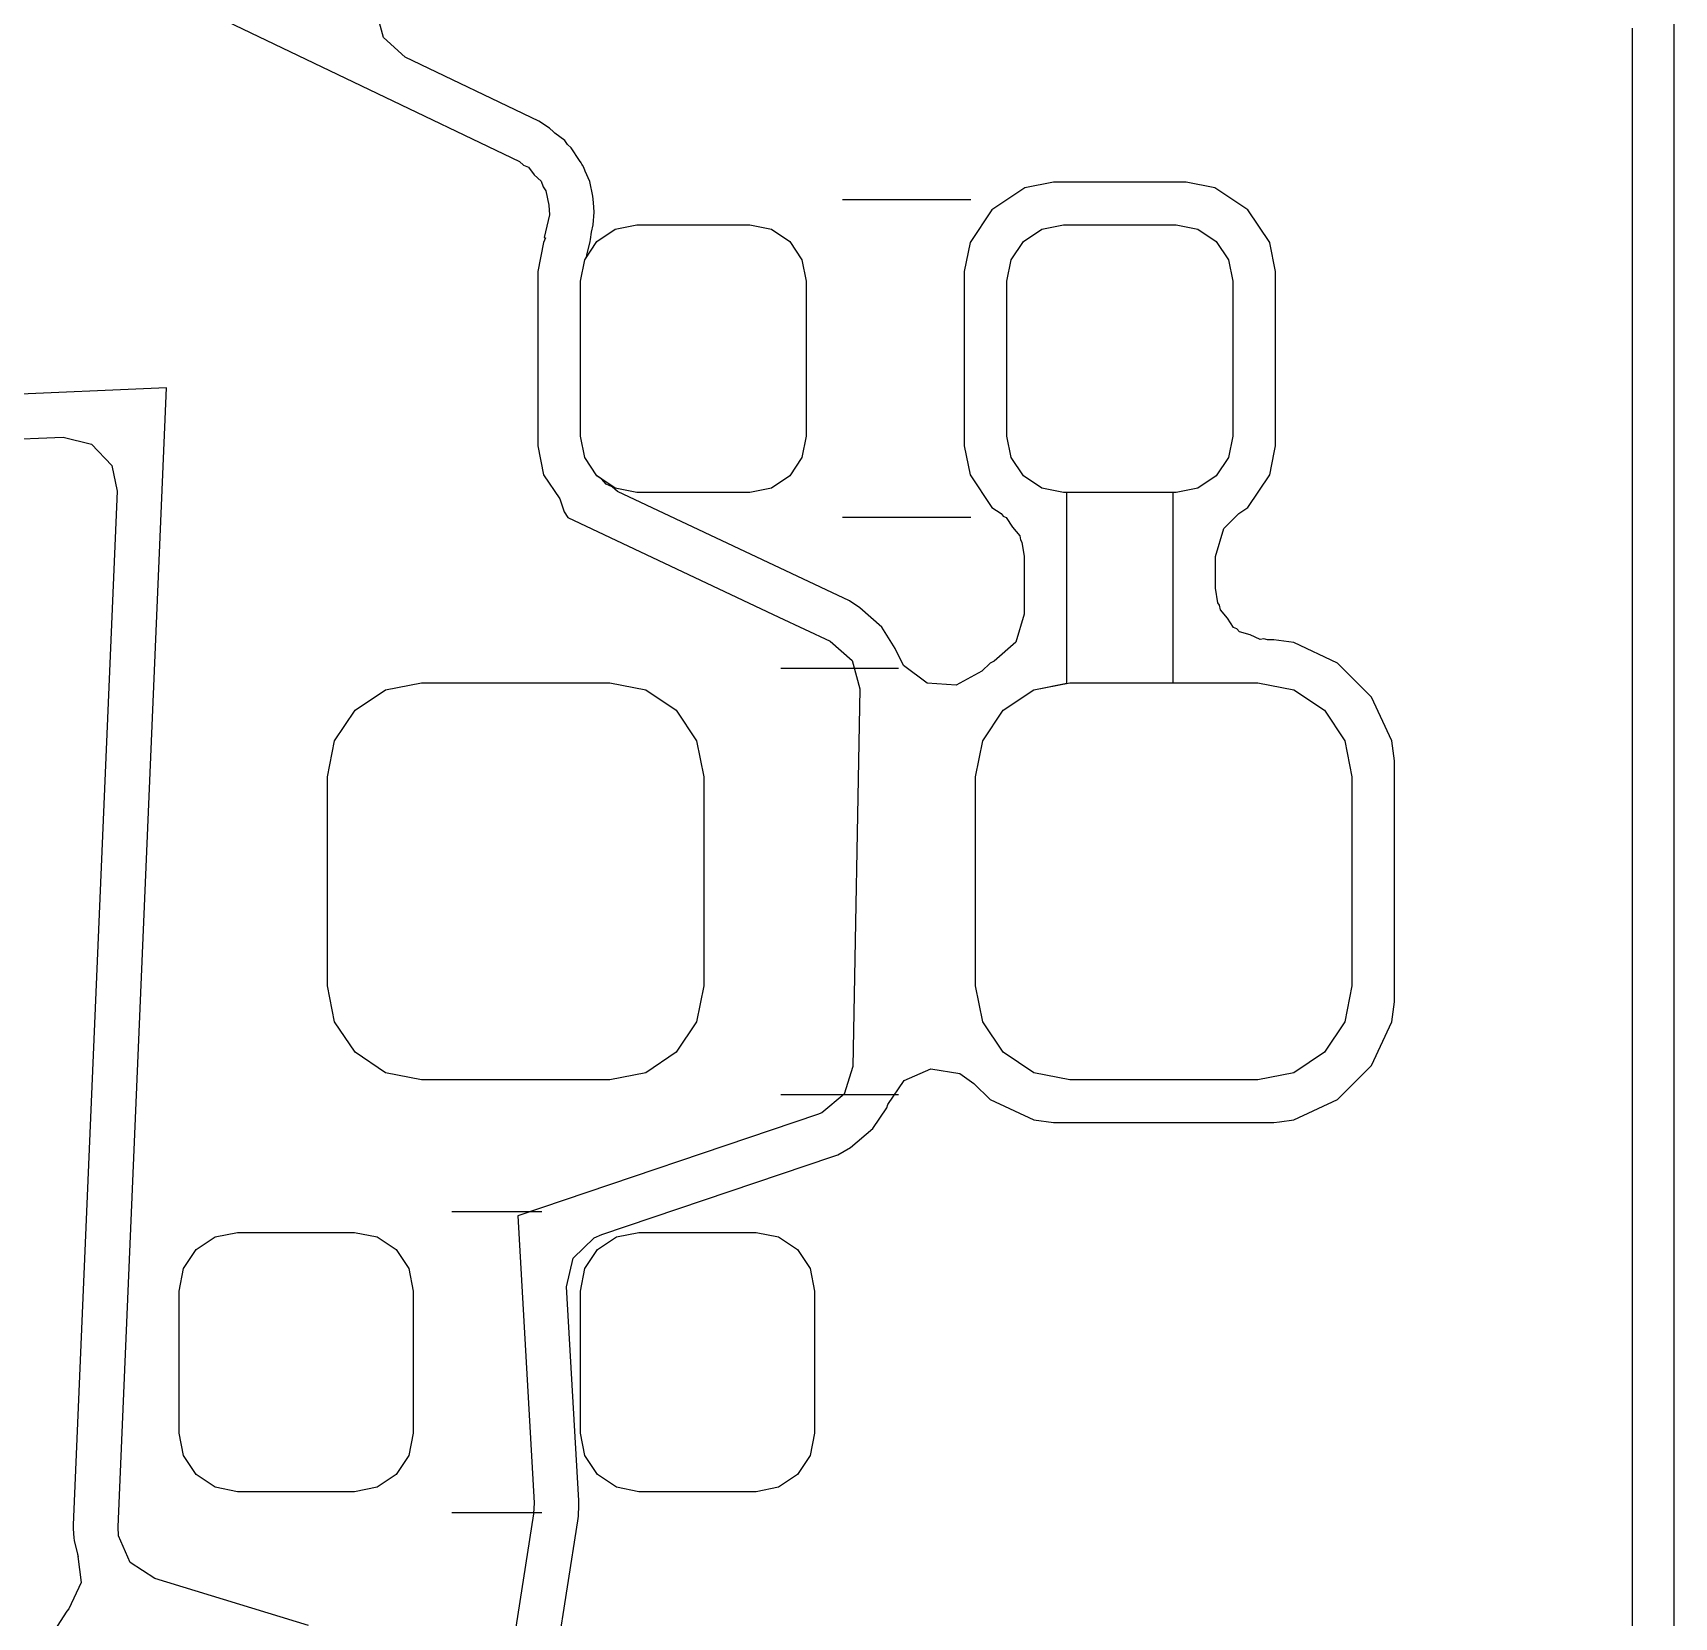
# Model space of a CAD drawing. Extents: x -28 to 34.6, y -6.7 to 48.3.
# Drawn here: x -3.925 to 0, y 7.581 to 11.371 of the extents above; entities that cross this region are included whole.
import ezdxf

# ---------------------------------------------------------------- set-up
doc = ezdxf.new("R2010")
doc.units = 0
doc.layers.add('BLACK', color=7, linetype='CONTINUOUS')

msp = doc.modelspace()

# ---------------------------------------------------------------- linework, layer by layer
at = {"layer": 'BLACK', "linetype": 'CONTINUOUS'}
for p, q in [((0, 0), (0, 15.4)), ((-3.086905, 11.359361), (-3.105374, 11.426745)), ((-3.48056, 11.407249), (-2.761454, 11.062996)), ((-3.034937, 11.312659), (-3.086905, 11.359361)), ((-0.1005, 11.382341), (-0.1005, 4.870903)), ((-2.715216, 11.159601), (-3.034937, 11.312659)), ((-2.715214, 11.1596), (-2.715216, 11.159601)), ((-2.715211, 11.159598), (-2.715214, 11.1596)), ((-2.715209, 11.159597), (-2.715211, 11.159598)), ((-2.689863, 11.142652), (-2.715209, 11.159597)), ((-2.680194, 11.133962), (-2.689863, 11.142652)), ((-2.676987, 11.131079), (-2.680195, 11.133962)), ((-2.680195, 11.133962), (-2.680194, 11.133962)), ((-2.653246, 11.112915), (-2.676987, 11.131079)), ((-2.646456, 11.103643), (-2.653246, 11.112915)), ((-2.6379, 11.095954), (-2.646456, 11.103643)), ((-2.618283, 11.065538), (-2.6379, 11.095954)), ((-2.761454, 11.062996), (-2.751785, 11.054306)), ((-2.751785, 11.054306), (-2.739652, 11.049635)), ((-2.739652, 11.049635), (-2.726299, 11.031402)), ((-2.726299, 11.031402), (-2.709489, 11.016295)), ((-2.614129, 11.059502), (-2.618283, 11.065538)), ((-2.611963, 11.056544), (-2.614129, 11.059502)), ((-2.61082, 11.053969), (-2.611963, 11.056544)), ((-2.607396, 11.048661), (-2.61082, 11.053969)), ((-2.604736, 11.040269), (-2.607396, 11.048661)), ((-2.593484, 11.014932), (-2.604736, 11.040269)), ((-2.709489, 11.016295), (-2.705103, 11.00246)), ((-2.705103, 11.00246), (-2.69837, 10.993266)), ((-2.69837, 10.993266), (-2.69123, 10.958701)), ((-2.586344, 10.980367), (-2.593484, 11.014932)), ((-1.553179, 10.999846), (-1.631608, 10.947442)), ((-1.484022, 11.013602), (-1.553179, 10.999846)), ((-1.48402, 11.013602), (-1.484022, 11.013602)), ((-1.167316, 11.013602), (-1.48402, 11.013602)), ((-1.167314, 11.013602), (-1.167316, 11.013602)), ((-1.098158, 10.999846), (-1.167314, 11.013602)), ((-1.098157, 10.999846), (-1.098158, 10.999846)), ((-1.098156, 10.999845), (-1.098157, 10.999846)), ((-1.019728, 10.947442), (-1.098156, 10.999845)), ((-2.69123, 10.958701), (-2.68983, 10.935745)), ((-2.584329, 10.965221), (-2.586344, 10.980367)), ((-2.582929, 10.942265), (-2.584329, 10.965221)), ((-1.682027, 10.971502), (-1.989309, 10.971502)), ((-2.68983, 10.935745), (-2.70223, 10.881494)), ((-2.585423, 10.911881), (-2.582929, 10.942265)), ((-1.631608, 10.947442), (-1.684012, 10.869013)), ((-0.967325, 10.869014), (-1.019728, 10.947442)), ((-2.699338, 10.880296), (-2.704012, 10.869013)), ((-2.70223, 10.881494), (-2.699338, 10.880296)), ((-2.592569, 10.871894), (-2.591449, 10.876557)), ((-2.591449, 10.876557), (-2.58945, 10.894266)), ((-2.58945, 10.894266), (-2.585423, 10.911881)), ((-2.576127, 10.871961), (-2.53233, 10.901226)), ((-2.576127, 10.871961), (-2.53233, 10.901226)), ((-2.53233, 10.901226), (-2.480668, 10.911502)), ((-2.53233, 10.901226), (-2.480668, 10.911502)), ((-2.480668, 10.911502), (-2.210668, 10.911502)), ((-2.480668, 10.911502), (-2.210668, 10.911502)), ((-2.210668, 10.911502), (-2.159006, 10.901226)), ((-2.210668, 10.911502), (-2.159006, 10.901226)), ((-2.159006, 10.901226), (-2.115209, 10.871961)), ((-2.159006, 10.901226), (-2.115209, 10.871961)), ((-1.556127, 10.871961), (-1.51233, 10.901226)), ((-1.556127, 10.871961), (-1.51233, 10.901226)), ((-1.556127, 10.871961), (-1.51233, 10.901226)), ((-1.51233, 10.901226), (-1.460668, 10.911502)), ((-1.51233, 10.901226), (-1.460668, 10.911502)), ((-1.51233, 10.901226), (-1.460668, 10.911502)), ((-1.460668, 10.911502), (-1.190668, 10.911502)), ((-1.460668, 10.911502), (-1.190668, 10.911502)), ((-1.460668, 10.911502), (-1.190668, 10.911502)), ((-1.190668, 10.911502), (-1.139006, 10.901226)), ((-1.190668, 10.911502), (-1.139006, 10.901226)), ((-1.190668, 10.911502), (-1.139006, 10.901226)), ((-1.139006, 10.901226), (-1.095209, 10.871961)), ((-1.139006, 10.901226), (-1.095209, 10.871961)), ((-1.139006, 10.901226), (-1.095209, 10.871961)), ((-2.704012, 10.869013), (-2.717768, 10.799857)), ((-2.605392, 10.828164), (-2.576127, 10.871961)), ((-2.605392, 10.828164), (-2.576127, 10.871961)), ((-2.605392, 10.828164), (-2.601497, 10.833995)), ((-2.601533, 10.834558), (-2.600394, 10.839303)), ((-2.601359, 10.834517), (-2.601533, 10.834558)), ((-2.601497, 10.833995), (-2.601359, 10.834517)), ((-2.600394, 10.839303), (-2.600392, 10.839307)), ((-2.600392, 10.839307), (-2.592568, 10.87189)), ((-2.592568, 10.87189), (-2.592569, 10.871894)), ((-2.115209, 10.871961), (-2.085944, 10.828164)), ((-2.115209, 10.871961), (-2.085944, 10.828164)), ((-1.684012, 10.869013), (-1.697768, 10.799857)), ((-1.585392, 10.828164), (-1.556127, 10.871961)), ((-1.585392, 10.828164), (-1.556127, 10.871961)), ((-1.585392, 10.828164), (-1.556127, 10.871961)), ((-1.095209, 10.871961), (-1.065944, 10.828164)), ((-1.095209, 10.871961), (-1.065944, 10.828164)), ((-1.095209, 10.871961), (-1.065944, 10.828164)), ((-0.967243, 10.868603), (-0.967325, 10.869014)), ((-0.953568, 10.799857), (-0.967243, 10.868603)), ((-2.717768, 10.799857), (-2.717768, 10.799854)), ((-2.717768, 10.799854), (-2.717768, 10.38315)), ((-2.615668, 10.776502), (-2.605392, 10.828164)), ((-2.615668, 10.776502), (-2.605392, 10.828164)), ((-2.615668, 10.776502), (-2.605392, 10.828164)), ((-2.085944, 10.828164), (-2.075668, 10.776502)), ((-2.085944, 10.828164), (-2.075668, 10.776502)), ((-1.697768, 10.799857), (-1.697768, 10.799854)), ((-1.697768, 10.799854), (-1.697768, 10.38315)), ((-1.595668, 10.776502), (-1.585392, 10.828164)), ((-1.595668, 10.776502), (-1.585392, 10.828164)), ((-1.595668, 10.776502), (-1.585392, 10.828164)), ((-1.065944, 10.828164), (-1.055668, 10.776502)), ((-1.065944, 10.828164), (-1.055668, 10.776502)), ((-1.065944, 10.828164), (-1.055668, 10.776502)), ((-0.953568, 10.383148), (-0.953568, 10.799857)), ((-2.615668, 10.406502), (-2.615668, 10.776502)), ((-2.615668, 10.406502), (-2.615668, 10.776502)), ((-2.615668, 10.406502), (-2.615668, 10.776502)), ((-2.075668, 10.776502), (-2.075668, 10.406502)), ((-2.075668, 10.776502), (-2.075668, 10.406502)), ((-1.595668, 10.406502), (-1.595668, 10.776502)), ((-1.595668, 10.406502), (-1.595668, 10.776502)), ((-1.595668, 10.406502), (-1.595668, 10.776502)), ((-1.055668, 10.776502), (-1.055668, 10.406502)), ((-1.055668, 10.776502), (-1.055668, 10.406502)), ((-1.055668, 10.776502), (-1.055668, 10.406502)), ((-3.605669, 10.521502), (-4.431976, 10.486711)), ((-3.721586, 7.797437), (-3.605668, 10.521502)), ((-3.605668, 10.521502), (-3.605669, 10.521502)), ((-4.169199, 10.390581), (-3.852469, 10.403917)), ((-3.852469, 10.403917), (-3.784661, 10.38707)), ((-2.605392, 10.35484), (-2.615668, 10.406502)), ((-2.605392, 10.35484), (-2.615668, 10.406502)), ((-2.605392, 10.35484), (-2.615668, 10.406502)), ((-2.075668, 10.406502), (-2.085944, 10.35484)), ((-2.075668, 10.406502), (-2.085944, 10.35484)), ((-1.585392, 10.35484), (-1.595668, 10.406502)), ((-1.585392, 10.35484), (-1.595668, 10.406502)), ((-1.585392, 10.35484), (-1.595668, 10.406502)), ((-1.055668, 10.406502), (-1.065944, 10.35484)), ((-1.055668, 10.406502), (-1.065944, 10.35484)), ((-1.055668, 10.406502), (-1.065944, 10.35484)), ((-3.784661, 10.38707), (-3.736726, 10.336238)), ((-2.717768, 10.383148), (-2.717769, 10.383148)), ((-2.717769, 10.383148), (-2.704012, 10.313992)), ((-2.717768, 10.38315), (-2.717768, 10.383148)), ((-1.697768, 10.383148), (-1.697769, 10.383148)), ((-1.697769, 10.383148), (-1.684012, 10.313992)), ((-1.697768, 10.38315), (-1.697768, 10.383148)), ((-0.967325, 10.31399), (-0.956778, 10.367012)), ((-0.956778, 10.367012), (-0.953568, 10.383148)), ((-3.736726, 10.336238), (-3.723365, 10.274755)), ((-2.576127, 10.311043), (-2.605392, 10.35484)), ((-2.576127, 10.311043), (-2.605392, 10.35484)), ((-2.576127, 10.311043), (-2.605392, 10.35484)), ((-2.085944, 10.35484), (-2.115209, 10.311043)), ((-2.085944, 10.35484), (-2.115209, 10.311043)), ((-1.556127, 10.311043), (-1.585392, 10.35484)), ((-1.556127, 10.311043), (-1.585392, 10.35484)), ((-1.556127, 10.311043), (-1.585392, 10.35484)), ((-1.065944, 10.35484), (-1.095209, 10.311043)), ((-1.065944, 10.35484), (-1.095209, 10.311043)), ((-1.065944, 10.35484), (-1.095209, 10.311043)), ((-2.704012, 10.313992), (-2.665312, 10.256072)), ((-2.56527, 10.303789), (-2.576127, 10.311043)), ((-2.53233, 10.281778), (-2.576127, 10.311043)), ((-2.53233, 10.281778), (-2.576127, 10.311043)), ((-2.553849, 10.291075), (-2.56527, 10.303789)), ((-2.539921, 10.285013), (-2.553849, 10.291075)), ((-2.527212, 10.274065), (-2.539921, 10.285013)), ((-2.115209, 10.311043), (-2.159006, 10.281778)), ((-2.115209, 10.311043), (-2.159006, 10.281778)), ((-1.684012, 10.313992), (-1.684012, 10.313991)), ((-1.684012, 10.313991), (-1.684011, 10.31399)), ((-1.684011, 10.31399), (-1.631608, 10.235562)), ((-1.51233, 10.281778), (-1.556127, 10.311043)), ((-1.51233, 10.281778), (-1.556127, 10.311043)), ((-1.51233, 10.281778), (-1.556127, 10.311043)), ((-1.095209, 10.311043), (-1.139006, 10.281778)), ((-1.095209, 10.311043), (-1.139006, 10.281778)), ((-1.095209, 10.311043), (-1.139006, 10.281778)), ((-1.019728, 10.235562), (-0.967325, 10.31399)), ((-3.723365, 10.274755), (-3.828589, 7.80199)), ((-2.665312, 10.256072), (-2.654869, 10.225079)), ((-2.480668, 10.271502), (-2.53233, 10.281778)), ((-2.480668, 10.271502), (-2.53233, 10.281778)), ((-1.972596, 10.012602), (-2.527212, 10.274065)), ((-2.210668, 10.271502), (-2.480668, 10.271502)), ((-2.210668, 10.271502), (-2.480668, 10.271502)), ((-2.159006, 10.281778), (-2.210668, 10.271502)), ((-2.159006, 10.281778), (-2.210668, 10.271502)), ((-1.460668, 10.271502), (-1.51233, 10.281778)), ((-1.460668, 10.271502), (-1.51233, 10.281778)), ((-1.460668, 10.271502), (-1.51233, 10.281778)), ((-1.452668, 10.271502), (-1.460668, 10.271502)), ((-1.190668, 10.271502), (-1.460668, 10.271502)), ((-1.190668, 10.271502), (-1.460668, 10.271502)), ((-1.452668, 9.81511), (-1.452668, 10.271502)), ((-1.190668, 10.271502), (-1.198668, 10.271502)), ((-1.198668, 10.271502), (-1.198668, 9.816502)), ((-1.139006, 10.281778), (-1.190668, 10.271502)), ((-1.139006, 10.281778), (-1.190668, 10.271502)), ((-1.139006, 10.281778), (-1.190668, 10.271502)), ((-2.654869, 10.225079), (-2.645669, 10.211503)), ((-2.645669, 10.211503), (-2.645668, 10.211502)), ((-2.645668, 10.211502), (-2.141023, 9.973598)), ((-1.682027, 10.211502), (-1.989309, 10.211502)), ((-1.631608, 10.235562), (-1.609879, 10.221044)), ((-1.609879, 10.221044), (-1.604789, 10.214953)), ((-1.604789, 10.214953), (-1.597565, 10.211654)), ((-1.597565, 10.211654), (-1.582703, 10.188529)), ((-1.076883, 10.18498), (-1.041458, 10.221044)), ((-1.041458, 10.221044), (-1.019728, 10.235562)), ((-1.582703, 10.188529), (-1.565073, 10.167434)), ((-1.565073, 10.167434), (-1.563121, 10.158058)), ((-1.096568, 10.117941), (-1.076883, 10.18498)), ((-1.563121, 10.158058), (-1.559791, 10.152876)), ((-1.559791, 10.152876), (-1.554768, 10.117941)), ((-1.554768, 10.117941), (-1.554768, 9.98054)), ((-1.096568, 10.042602), (-1.096568, 10.117941)), ((-1.947169, 9.99582), (-1.972596, 10.012602)), ((-1.091545, 10.007667), (-1.096568, 10.042602)), ((-2.141023, 9.973598), (-2.018271, 9.915729)), ((-1.947164, 9.995817), (-1.947169, 9.99582)), ((-1.947159, 9.995813), (-1.947164, 9.995817)), ((-1.947157, 9.995811), (-1.947159, 9.995813)), ((-1.94715, 9.995806), (-1.947157, 9.995811)), ((-1.894917, 9.949424), (-1.94715, 9.995806)), ((-1.554768, 9.98054), (-1.574453, 9.913501)), ((-1.08765, 10.001606), (-1.091545, 10.007667)), ((-1.085362, 9.991091), (-1.08765, 10.001606)), ((-1.068061, 9.971124), (-1.085362, 9.991091)), ((-1.053771, 9.948889), (-1.068061, 9.971124)), ((-1.894914, 9.949421), (-1.894917, 9.949424)), ((-1.862906, 9.898262), (-1.894914, 9.949421)), ((-1.045535, 9.945128), (-1.053771, 9.948889)), ((-1.039607, 9.938287), (-1.045535, 9.945128)), ((-1.014256, 9.930843), (-1.039607, 9.938287)), ((-2.018271, 9.915729), (-1.966026, 9.869337)), ((-1.862877, 9.898157), (-1.862906, 9.898262)), ((-1.862712, 9.897822), (-1.862877, 9.898157)), ((-1.859321, 9.890152), (-1.862712, 9.897822)), ((-1.574453, 9.913501), (-1.626359, 9.86816)), ((-0.990215, 9.919864), (-1.014256, 9.930843)), ((-0.981254, 9.921153), (-0.990215, 9.919864)), ((-0.972568, 9.918602), (-0.981254, 9.921153)), ((-0.957348, 9.918602), (-0.972568, 9.918602)), ((-0.957341, 9.918602), (-0.957348, 9.918602)), ((-0.957335, 9.918602), (-0.957341, 9.918602)), ((-0.957332, 9.918601), (-0.957335, 9.918602)), ((-0.909704, 9.912331), (-0.957332, 9.918601)), ((-0.909702, 9.91233), (-0.909704, 9.912331)), ((-0.805157, 9.86358), (-0.909702, 9.91233)), ((-1.966026, 9.869337), (-1.947156, 9.802064)), ((-1.859001, 9.890294), (-1.859321, 9.890152)), ((-1.842751, 9.85733), (-1.859001, 9.890294)), ((-1.786819, 9.815458), (-1.842751, 9.85733)), ((-1.636177, 9.863582), (-1.655803, 9.843956)), ((-1.626359, 9.86816), (-1.636177, 9.863582)), ((-0.72359, 9.782013), (-0.805157, 9.86358)), ((-3.081772, 9.799375), (-2.995668, 9.816502)), ((-3.081772, 9.799375), (-2.995668, 9.816502)), ((-2.995668, 9.816502), (-2.545668, 9.816502)), ((-2.995668, 9.816502), (-2.545668, 9.816502)), ((-2.545668, 9.816502), (-2.459564, 9.799375)), ((-2.545668, 9.816502), (-2.459564, 9.799375)), ((-2.136248, 9.851502), (-1.855088, 9.851502)), ((-1.717127, 9.810472), (-1.786819, 9.815458)), ((-1.655803, 9.843956), (-1.717127, 9.810472)), ((-1.531772, 9.799375), (-1.445668, 9.816502)), ((-1.531772, 9.799375), (-1.445668, 9.816502)), ((-1.531772, 9.799375), (-1.452668, 9.81511)), ((-1.445668, 9.816502), (-0.995668, 9.816502)), ((-1.445668, 9.816502), (-0.995668, 9.816502)), ((-1.198668, 9.816502), (-0.995668, 9.816502)), ((-0.995668, 9.816502), (-0.909564, 9.799375)), ((-0.995668, 9.816502), (-0.909564, 9.799375)), ((-0.995668, 9.816502), (-0.909564, 9.799375)), ((-3.154767, 9.750601), (-3.081772, 9.799375)), ((-3.154767, 9.750601), (-3.081772, 9.799375)), ((-2.459564, 9.799375), (-2.386569, 9.750601)), ((-2.459564, 9.799375), (-2.386569, 9.750601)), ((-1.947169, 9.801251), (-1.964037, 8.898765)), ((-1.947156, 9.802064), (-1.947169, 9.801251)), ((-1.604767, 9.750601), (-1.531772, 9.799375)), ((-1.604767, 9.750601), (-1.531772, 9.799375)), ((-1.604767, 9.750601), (-1.531772, 9.799375)), ((-0.909564, 9.799375), (-0.836569, 9.750601)), ((-0.909564, 9.799375), (-0.836569, 9.750601)), ((-0.909564, 9.799375), (-0.836569, 9.750601)), ((-0.67484, 9.677468), (-0.72359, 9.782013)), ((-3.203541, 9.677606), (-3.154767, 9.750601)), ((-3.203541, 9.677606), (-3.154767, 9.750601)), ((-2.386569, 9.750601), (-2.337795, 9.677606)), ((-2.386569, 9.750601), (-2.337795, 9.677606)), ((-1.653541, 9.677606), (-1.604767, 9.750601)), ((-1.653541, 9.677606), (-1.604767, 9.750601)), ((-1.653541, 9.677606), (-1.604767, 9.750601)), ((-0.836569, 9.750601), (-0.787795, 9.677606)), ((-0.836569, 9.750601), (-0.787795, 9.677606)), ((-0.836569, 9.750601), (-0.787795, 9.677606)), ((-3.220668, 9.591502), (-3.203541, 9.677606)), ((-3.220668, 9.591502), (-3.203541, 9.677606)), ((-2.337795, 9.677606), (-2.320668, 9.591502)), ((-2.337795, 9.677606), (-2.320668, 9.591502)), ((-1.670668, 9.591502), (-1.653541, 9.677606)), ((-1.670668, 9.591502), (-1.653541, 9.677606)), ((-1.670668, 9.591502), (-1.653541, 9.677606)), ((-0.787795, 9.677606), (-0.770668, 9.591502)), ((-0.787795, 9.677606), (-0.770668, 9.591502)), ((-0.787795, 9.677606), (-0.770668, 9.591502)), ((-0.668569, 9.629828), (-0.67484, 9.677468)), ((-0.668568, 9.053175), (-0.668569, 9.629828)), ((-3.220668, 9.091502), (-3.220668, 9.591502)), ((-3.220668, 9.091502), (-3.220668, 9.591502)), ((-2.320668, 9.591502), (-2.320668, 9.091502)), ((-2.320668, 9.591502), (-2.320668, 9.091502)), ((-1.670668, 9.091502), (-1.670668, 9.591502)), ((-1.670668, 9.091502), (-1.670668, 9.591502)), ((-1.670668, 9.091502), (-1.670668, 9.591502)), ((-0.770668, 9.591502), (-0.770668, 9.091502)), ((-0.770668, 9.591502), (-0.770668, 9.091502)), ((-0.770668, 9.591502), (-0.770668, 9.091502)), ((-3.203541, 9.005398), (-3.220668, 9.091502)), ((-3.203541, 9.005398), (-3.220668, 9.091502)), ((-2.320668, 9.091502), (-2.337795, 9.005398)), ((-2.320668, 9.091502), (-2.337795, 9.005398)), ((-1.653541, 9.005398), (-1.670668, 9.091502)), ((-1.653541, 9.005398), (-1.670668, 9.091502)), ((-1.653541, 9.005398), (-1.670668, 9.091502)), ((-0.770668, 9.091502), (-0.787795, 9.005398)), ((-0.770668, 9.091502), (-0.787795, 9.005398)), ((-0.770668, 9.091502), (-0.787795, 9.005398)), ((-0.67484, 9.005536), (-0.668568, 9.053175)), ((-3.154767, 8.932403), (-3.203541, 9.005398)), ((-3.154767, 8.932403), (-3.203541, 9.005398)), ((-2.337795, 9.005398), (-2.386569, 8.932403)), ((-2.337795, 9.005398), (-2.386569, 8.932403)), ((-1.604767, 8.932403), (-1.653541, 9.005398)), ((-1.604767, 8.932403), (-1.653541, 9.005398)), ((-1.604767, 8.932403), (-1.653541, 9.005398)), ((-0.787795, 9.005398), (-0.836569, 8.932403)), ((-0.787795, 9.005398), (-0.836569, 8.932403)), ((-0.787795, 9.005398), (-0.836569, 8.932403)), ((-0.72359, 8.900991), (-0.67484, 9.005536)), ((-3.081772, 8.883629), (-3.154767, 8.932403)), ((-3.081772, 8.883629), (-3.154767, 8.932403)), ((-2.386569, 8.932403), (-2.459564, 8.883629)), ((-2.386569, 8.932403), (-2.459564, 8.883629)), ((-1.531772, 8.883629), (-1.604767, 8.932403)), ((-1.531772, 8.883629), (-1.604767, 8.932403)), ((-1.531772, 8.883629), (-1.604767, 8.932403)), ((-0.836569, 8.932403), (-0.909564, 8.883629)), ((-0.836569, 8.932403), (-0.909564, 8.883629)), ((-0.836569, 8.932403), (-0.909564, 8.883629)), ((-2.995668, 8.866502), (-3.081772, 8.883629)), ((-2.995668, 8.866502), (-3.081772, 8.883629)), ((-2.459564, 8.883629), (-2.545668, 8.866502)), ((-2.459564, 8.883629), (-2.545668, 8.866502)), ((-1.964037, 8.898765), (-1.984971, 8.832105)), ((-1.841656, 8.865311), (-1.77757, 8.893145)), ((-1.77757, 8.893145), (-1.708609, 8.881913)), ((-1.708609, 8.881913), (-1.674535, 8.85778)), ((-1.445668, 8.866502), (-1.531772, 8.883629)), ((-1.445668, 8.866502), (-1.531772, 8.883629)), ((-1.445668, 8.866502), (-1.531772, 8.883629)), ((-0.909564, 8.883629), (-0.995668, 8.866502)), ((-0.909564, 8.883629), (-0.995668, 8.866502)), ((-0.909564, 8.883629), (-0.995668, 8.866502)), ((-0.805157, 8.819424), (-0.72359, 8.900991)), ((-2.545668, 8.866502), (-2.995668, 8.866502)), ((-2.545668, 8.866502), (-2.995668, 8.866502)), ((-1.984971, 8.832105), (-2.03862, 8.787345)), ((-1.880519, 8.807252), (-1.841656, 8.865311)), ((-1.674535, 8.85778), (-1.636179, 8.819424)), ((-0.995668, 8.866502), (-1.445668, 8.866502)), ((-0.995668, 8.866502), (-1.445668, 8.866502)), ((-0.995668, 8.866502), (-1.445668, 8.866502)), ((-2.136248, 8.831502), (-1.855088, 8.831502)), ((-1.91636, 8.749868), (-1.882791, 8.800016)), ((-1.882791, 8.800016), (-1.880519, 8.807252)), ((-1.636179, 8.819424), (-1.531634, 8.770674)), ((-0.909702, 8.770674), (-0.805157, 8.819424)), ((-2.048362, 8.783593), (-2.765668, 8.541503)), ((-2.03862, 8.787345), (-2.048362, 8.783593)), ((-1.531634, 8.770674), (-1.483995, 8.764402)), ((-1.483995, 8.764402), (-0.957342, 8.764403)), ((-0.957342, 8.764403), (-0.95734, 8.764403)), ((-0.95734, 8.764403), (-0.943731, 8.766195)), ((-0.943731, 8.766195), (-0.909702, 8.770674)), ((-1.970009, 8.705108), (-1.91636, 8.749868)), ((-2.564555, 8.496345), (-2.014114, 8.682117)), ((-2.014114, 8.682117), (-2.00987, 8.683649)), ((-2.00987, 8.683649), (-2.000128, 8.687401)), ((-2.000128, 8.687401), (-1.970009, 8.705108)), ((-2.923504, 8.551502), (-2.707832, 8.551502)), ((-2.765668, 8.541503), (-2.765668, 8.541502)), ((-2.765668, 8.541502), (-2.72642, 7.854654)), ((-3.534663, 8.460497), (-3.489244, 8.490845)), ((-3.534663, 8.460497), (-3.489244, 8.490845)), ((-3.489244, 8.490845), (-3.435668, 8.501502)), ((-3.489244, 8.490845), (-3.435668, 8.501502)), ((-3.435668, 8.501502), (-3.155668, 8.501502)), ((-3.435668, 8.501502), (-3.155668, 8.501502)), ((-3.155668, 8.501502), (-3.102092, 8.490845)), ((-3.155668, 8.501502), (-3.102092, 8.490845)), ((-3.102092, 8.490845), (-3.056673, 8.460497)), ((-3.102092, 8.490845), (-3.056673, 8.460497)), ((-2.632867, 8.439837), (-2.58276, 8.48853)), ((-2.58276, 8.48853), (-2.564555, 8.496345)), ((-2.574663, 8.460497), (-2.529244, 8.490845)), ((-2.574663, 8.460497), (-2.529244, 8.490845)), ((-2.529244, 8.490845), (-2.475668, 8.501502)), ((-2.529244, 8.490845), (-2.475668, 8.501502)), ((-2.475668, 8.501502), (-2.195668, 8.501502)), ((-2.475668, 8.501502), (-2.195668, 8.501502)), ((-2.195668, 8.501502), (-2.142092, 8.490845)), ((-2.195668, 8.501502), (-2.142092, 8.490845)), ((-2.142092, 8.490845), (-2.096673, 8.460497)), ((-2.142092, 8.490845), (-2.096673, 8.460497)), ((-3.565011, 8.415078), (-3.534663, 8.460497)), ((-3.565011, 8.415078), (-3.534663, 8.460497)), ((-3.056673, 8.460497), (-3.026325, 8.415078)), ((-3.056673, 8.460497), (-3.026325, 8.415078)), ((-2.648695, 8.371785), (-2.632867, 8.439837)), ((-2.605011, 8.415078), (-2.574663, 8.460497)), ((-2.605011, 8.415078), (-2.574663, 8.460497)), ((-2.096673, 8.460497), (-2.066325, 8.415078)), ((-2.096673, 8.460497), (-2.066325, 8.415078)), ((-3.575668, 8.361502), (-3.565011, 8.415078)), ((-3.575668, 8.361502), (-3.565011, 8.415078)), ((-3.026325, 8.415078), (-3.015668, 8.361502)), ((-3.026325, 8.415078), (-3.015668, 8.361502)), ((-2.615668, 8.361502), (-2.605011, 8.415078)), ((-2.615668, 8.361502), (-2.605011, 8.415078)), ((-2.066325, 8.415078), (-2.055668, 8.361502)), ((-2.066325, 8.415078), (-2.055668, 8.361502)), ((-3.575668, 8.021502), (-3.575668, 8.361502)), ((-3.575668, 8.021502), (-3.575668, 8.361502)), ((-3.015668, 8.361502), (-3.015668, 8.021502)), ((-3.015668, 8.361502), (-3.015668, 8.021502)), ((-2.619494, 7.860764), (-2.648695, 8.371785)), ((-2.615668, 8.021502), (-2.615668, 8.361502)), ((-2.615668, 8.021502), (-2.615668, 8.361502)), ((-2.055668, 8.361502), (-2.055668, 8.021502)), ((-2.055668, 8.361502), (-2.055668, 8.021502)), ((-3.565011, 7.967926), (-3.575668, 8.021502)), ((-3.565011, 7.967926), (-3.575668, 8.021502)), ((-3.015668, 8.021502), (-3.026325, 7.967926)), ((-3.015668, 8.021502), (-3.026325, 7.967926)), ((-2.605011, 7.967926), (-2.615668, 8.021502)), ((-2.605011, 7.967926), (-2.615668, 8.021502)), ((-2.055668, 8.021502), (-2.066325, 7.967926)), ((-2.055668, 8.021502), (-2.066325, 7.967926)), ((-3.534663, 7.922507), (-3.565011, 7.967926)), ((-3.534663, 7.922507), (-3.565011, 7.967926)), ((-3.026325, 7.967926), (-3.056673, 7.922507)), ((-3.026325, 7.967926), (-3.056673, 7.922507)), ((-2.574663, 7.922507), (-2.605011, 7.967926)), ((-2.574663, 7.922507), (-2.605011, 7.967926)), ((-2.066325, 7.967926), (-2.096673, 7.922507)), ((-2.066325, 7.967926), (-2.096673, 7.922507)), ((-3.489244, 7.892159), (-3.534663, 7.922507)), ((-3.489244, 7.892159), (-3.534663, 7.922507)), ((-3.435668, 7.881502), (-3.489244, 7.892159)), ((-3.435668, 7.881502), (-3.489244, 7.892159)), ((-3.102092, 7.892159), (-3.155668, 7.881502)), ((-3.102092, 7.892159), (-3.155668, 7.881502)), ((-3.056673, 7.922507), (-3.102092, 7.892159)), ((-3.056673, 7.922507), (-3.102092, 7.892159)), ((-2.529244, 7.892159), (-2.574663, 7.922507)), ((-2.529244, 7.892159), (-2.574663, 7.922507)), ((-2.475668, 7.881502), (-2.529244, 7.892159)), ((-2.475668, 7.881502), (-2.529244, 7.892159)), ((-2.142092, 7.892159), (-2.195668, 7.881502)), ((-2.142092, 7.892159), (-2.195668, 7.881502)), ((-2.096673, 7.922507), (-2.142092, 7.892159)), ((-2.096673, 7.922507), (-2.142092, 7.892159)), ((-3.155668, 7.881502), (-3.435668, 7.881502)), ((-3.155668, 7.881502), (-3.435668, 7.881502)), ((-2.72642, 7.854654), (-2.727697, 7.828486)), ((-2.619447, 7.849434), (-2.619494, 7.860764)), ((-2.195668, 7.881502), (-2.475668, 7.881502)), ((-2.195668, 7.881502), (-2.475668, 7.881502)), ((-2.923504, 7.831502), (-2.707832, 7.831502)), ((-2.727697, 7.828486), (-2.845669, 7.071502)), ((-2.673942, 7.477892), (-2.621876, 7.81198)), ((-2.621876, 7.811984), (-2.621874, 7.811994)), ((-2.621876, 7.81198), (-2.621876, 7.811984)), ((-2.621874, 7.811994), (-2.620724, 7.823266)), ((-2.620724, 7.823266), (-2.619447, 7.849434)), ((-3.828589, 7.80199), (-3.828577, 7.792582)), ((-3.828577, 7.792582), (-3.827596, 7.770897)), ((-3.720604, 7.775733), (-3.721586, 7.797437)), ((-3.692206, 7.711895), (-3.720604, 7.775733)), ((-3.827596, 7.770897), (-3.827596, 7.770893)), ((-3.827596, 7.770893), (-3.827595, 7.770892)), ((-3.827595, 7.770892), (-3.826107, 7.764589)), ((-3.826107, 7.764589), (-3.818459, 7.732204)), ((-3.818459, 7.732204), (-3.816609, 7.726718)), ((-3.816609, 7.726718), (-3.818057, 7.72623)), ((-3.818057, 7.72623), (-3.809768, 7.664222)), ((-3.633802, 7.673543), (-3.692206, 7.711895)), ((-3.809768, 7.664222), (-3.838888, 7.601566)), ((-3.265668, 7.561502), (-3.633802, 7.673543)), ((-3.843686, 7.596068), (-3.881657, 7.537417)), ((-3.838888, 7.601566), (-3.843686, 7.596068))]:
    msp.add_line(p, q, dxfattribs=at)

doc.saveas('drawing.dxf')
